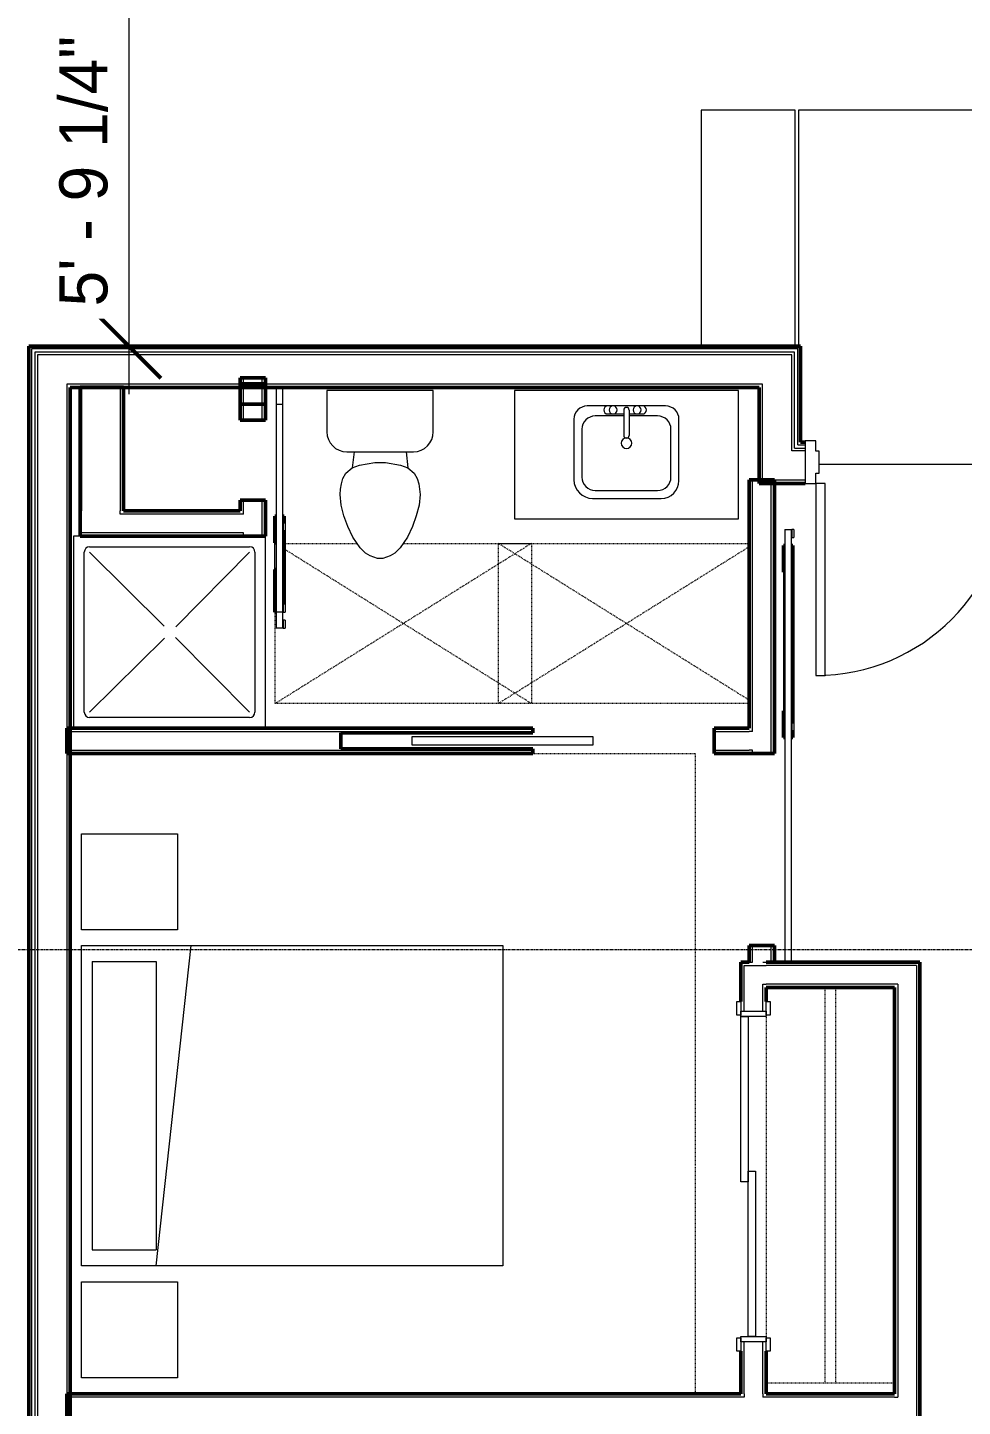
# Model space of a CAD drawing. Header units: inches. Extents: x -4217 to -1814, y 9706 to 12425.
# Drawn here: x -3410.5 to -3235.3, y 11449.6 to 11708 of the extents above; entities that cross this region are included whole.
import ezdxf

# ---------------------------------------------------------------- set-up
doc = ezdxf.new("R2010")
doc.units = ezdxf.units.IN
doc.header["$MEASUREMENT"] = 0
doc.linetypes.add('Dash', pattern=[0.25, 0.125, -0.125])
doc.linetypes.add('Grid Line 1_2_', pattern=[0.875, 0.5, -0.125, 0.125, -0.125])
for name, color, linetype, lineweight in [('A-ANNO-DIMS', 211, 'Continuous', 9), ('A-ANNO-DIMS-96', 211, 'Continuous', 9), ('A-DOOR-1', 250, 'Continuous', 9), ('A-DOOR-2', 90, 'Continuous', 20), ('A-DOOR-4', 50, 'Continuous', 13), ('A-DOOR-5', 10, 'Continuous', 50), ('A-DOOR-6', 31, 'Continuous', 20), ('A-DOOR-7', 31, 'Continuous', 9), ('A-DOOR-FRAM', 31, 'Continuous', 20), ('A-DOOR-FRAM-1', 90, 'Continuous', 20), ('A-FLOR', 192, 'Continuous', 13), ('A-GENM-HDLN-1', 250, 'Dash', 9), ('A-WALL', 113, 'Continuous', 13), ('A-WALL-3', 10, 'Continuous', 50), ('A-WALL-4', 50, 'Continuous', 13), ('I-FURN-1', 250, 'Continuous', 9), ('I-FURN-HDLN-1', 250, 'Dash', 9), ('I-WALL-3', 2, 'Continuous', 50), ('P-SANR-FIXT-2', 250, 'Continuous', 9), ('Q-CASE-3', 250, 'Continuous', 9), ('Q-CASE-HDLN-1', 250, 'Dash', 9), ('S-GRID-1', 1, 'Grid Line 1_2_', 9)]:
    doc.layers.add(name, color=color, linetype=linetype, lineweight=lineweight)
doc.styles.add('Century Gothic', font='ufonts.com_century-gothic.ttf', dxfattribs={"height": 9})
doc.dimstyles.new('OD__1_8__Tol__', dxfattribs={"dimscale": 12, "dimtxt": 9.397514, "dimasz": 1, "dimexe": 0.75, "dimexo": 0.5, "dimgap": 0.125, "dimtad": 1, "dimdec": 3, "dimrnd": 0.125, "dimzin": 3, "dimdsep": 46, "dimlunit": 4, "dimtxsty": 'Century Gothic', "dimblk1": 'OBLIQUE', "dimblk2": 'OBLIQUE', "dimsah": 1, "dimcen": 0.09, "dimdle": 0.75, "dimazin": 0, "dimtfac": 1, "dimtdec": 4, "dimtix": 1, "dimtmove": 0, "dimatfit": 3, "dimfxl": 1, "dimtvp": 1, "dimtfill": 1, "dimfrac": 2, "dimtolj": 1, "dimtzin": 0, "dimarcsym": 2})

# ---------------------------------------------------------------- blocks, each defined once
blk = doc.blocks.new('DIMBLOCK26-FLOOR PLAN - 3RD FLOOR')
at = {"layer": 'A-ANNO-DIMS-96'}
for p, q in [((-3391.56, 11726.61), (-3391.56, 11639.36)), ((-3389.07, 11717.61), (-3400.56, 11717.61)), ((-3391.56, 11717.61), (-3389.07, 11717.61)), ((-3389.07, 11648.36), (-3400.56, 11648.36)), ((-3391.56, 11648.36), (-3389.07, 11648.36))]:
    blk.add_line(p, q, dxfattribs=at)
at = {"layer": 'A-ANNO-DIMS-96', "lineweight": 50}
for p, q in [((-3391.56, 11717.61), (-3397.56, 11723.61)), ((-3391.56, 11717.61), (-3385.56, 11711.61)), ((-3391.56, 11648.36), (-3397.56, 11654.36)), ((-3391.56, 11648.36), (-3385.56, 11642.36))]:
    blk.add_line(p, q, dxfattribs=at)
at = {"layer": 'A-ANNO-DIMS-96', "color": 0, "insert": (-3404.59, 11655.77), "char_height": 9, "width": 65.3351, "attachment_point": 1, "rotation": 90, "line_spacing_factor": 0.984502, "style": 'Century Gothic', "bg_fill": 3, "box_fill_scale": 1.25, "bg_fill_color": 256, "bg_fill_true_color": 13158600, "bg_fill_transparency": 0}
blk.add_mtext('5\' - 9 1/4"', dxfattribs=at)
blk = doc.blocks.new('_Oblique')
at = {"color": 0, "linetype": 'ByBlock', "lineweight": -2}
blk.add_line((-0.5, -0.5), (0.5, 0.5), dxfattribs=at)

msp = doc.modelspace()

# ---------------------------------------------------------------- linework, layer by layer
at = {"layer": 'A-DOOR-1'}
for p, q in [((-3277.59687, 11525.47665), (-3276.84687, 11525.47665)), ((-3277.59687, 11522.97665), (-3277.59687, 11525.47665)), ((-3276.84687, 11525.47665), (-3276.84687, 11522.97665)), ((-3272.09687, 11525.47665), (-3271.34687, 11525.47665)), ((-3272.09687, 11522.97665), (-3272.09687, 11525.47665)), ((-3271.34687, 11525.47665), (-3271.34687, 11522.97665)), ((-3276.84687, 11522.97665), (-3277.59687, 11522.97665)), ((-3271.34687, 11522.97665), (-3272.09687, 11522.97665)), ((-3277.59687, 11462.47665), (-3276.84687, 11462.47665)), ((-3277.59687, 11459.97665), (-3277.59687, 11462.47665)), ((-3276.84687, 11462.47665), (-3276.84687, 11459.97665)), ((-3272.09687, 11462.47665), (-3271.34687, 11462.47665)), ((-3272.09687, 11459.97665), (-3272.09687, 11462.47665)), ((-3271.34687, 11462.47665), (-3271.34687, 11459.97665)), ((-3276.84687, 11459.97665), (-3277.59687, 11459.97665)), ((-3271.34687, 11459.97665), (-3272.09687, 11459.97665))]:
    msp.add_line(p, q, dxfattribs=at)
at = {"layer": 'A-DOOR-2'}
for p, q in [((-3338.51354, 11575.11269), (-3338.51354, 11573.61269)), ((-3304.51354, 11575.11269), (-3338.51354, 11575.11269)), ((-3338.51354, 11573.61269), (-3304.51354, 11573.61269)), ((-3304.51354, 11573.61269), (-3304.51354, 11575.11269)), ((-3276.84687, 11522.72665), (-3275.47187, 11522.72665)), ((-3276.84687, 11491.72665), (-3276.84687, 11522.72665)), ((-3275.47187, 11522.72665), (-3275.47187, 11491.72665)), ((-3275.47187, 11493.72665), (-3274.09687, 11493.72665)), ((-3275.47187, 11462.72665), (-3275.47187, 11493.72665)), ((-3274.09687, 11493.72665), (-3274.09687, 11462.72665)), ((-3275.47187, 11491.72665), (-3276.84687, 11491.72665)), ((-3274.09687, 11462.72665), (-3275.47187, 11462.72665))]:
    msp.add_line(p, q, dxfattribs=at)
at = {"layer": 'A-DOOR-4'}
for p, q in [((-3363.97581, 11640.48769), (-3363.97581, 11595.48769)), ((-3363.97581, 11640.48769), (-3363.35081, 11640.48769)), ((-3363.35081, 11640.48769), (-3362.72581, 11640.48769)), ((-3362.72581, 11595.48769), (-3362.72581, 11640.48769)), ((-3363.97581, 11637.48769), (-3363.97581, 11598.48769)), ((-3363.97581, 11637.48769), (-3363.35081, 11637.48769)), ((-3363.35081, 11637.48769), (-3362.72581, 11637.48769)), ((-3362.72581, 11598.48769), (-3362.72581, 11637.48769)), ((-3362.62433, 11615.25371), (-3362.29874, 11615.25371)), ((-3362.62433, 11615.25371), (-3362.62433, 11613.75371)), ((-3362.62433, 11615.25371), (-3362.29874, 11615.25371)), ((-3362.62433, 11615.25371), (-3362.62433, 11613.75371)), ((-3362.29874, 11615.25371), (-3362.29874, 11613.75371)), ((-3362.29874, 11615.25371), (-3362.29874, 11613.75371)), ((-3362.29874, 11613.75371), (-3362.62433, 11613.75371)), ((-3362.29874, 11613.75371), (-3362.62433, 11613.75371)), ((-3268.62581, 11613.98769), (-3268.62581, 11532.98769)), ((-3268.62581, 11613.98769), (-3268.00081, 11613.98769)), ((-3268.00081, 11613.98769), (-3267.37581, 11613.98769)), ((-3267.37581, 11532.98769), (-3267.37581, 11613.98769)), ((-3266.94874, 11613.98769), (-3267.27433, 11613.98769)), ((-3267.27433, 11613.98769), (-3267.27433, 11612.48769)), ((-3267.27433, 11612.48769), (-3266.94874, 11612.48769)), ((-3266.94874, 11613.98769), (-3266.94874, 11612.48769)), ((-3364.22581, 11606.48769), (-3364.22581, 11611.48769)), ((-3364.22581, 11606.48769), (-3364.22581, 11611.48769)), ((-3268.87581, 11605.98769), (-3268.87581, 11579.98769)), ((-3362.29874, 11599.98769), (-3362.62433, 11599.98769)), ((-3362.62433, 11599.98769), (-3362.62433, 11598.48769)), ((-3362.29874, 11599.98769), (-3362.29874, 11598.48769)), ((-3363.35081, 11598.48769), (-3363.97581, 11598.48769)), ((-3362.72581, 11598.48769), (-3363.35081, 11598.48769)), ((-3362.62433, 11598.48769), (-3362.29874, 11598.48769)), ((-3362.29874, 11596.98769), (-3362.62433, 11596.98769)), ((-3362.62433, 11596.98769), (-3362.62433, 11595.48769)), ((-3362.29874, 11596.98769), (-3362.29874, 11595.48769)), ((-3363.35081, 11595.48769), (-3363.97581, 11595.48769)), ((-3362.72581, 11595.48769), (-3363.35081, 11595.48769)), ((-3362.62433, 11595.48769), (-3362.29874, 11595.48769)), ((-3267.27433, 11577.72166), (-3266.94874, 11577.72166)), ((-3267.27433, 11577.72166), (-3267.27433, 11576.22166)), ((-3266.94874, 11576.22166), (-3267.27433, 11576.22166)), ((-3266.94874, 11577.72166), (-3266.94874, 11576.22166)), ((-3268.00081, 11532.98769), (-3268.62581, 11532.98769)), ((-3267.37581, 11532.98769), (-3268.00081, 11532.98769))]:
    msp.add_line(p, q, dxfattribs=at)
at = {"layer": 'A-DOOR-5'}
for p, q in [((-3363.97581, 11616.48769), (-3364.22581, 11616.48769)), ((-3364.22581, 11616.48769), (-3364.22581, 11611.48769)), ((-3363.97581, 11616.48769), (-3364.22581, 11616.48769)), ((-3364.22581, 11616.48769), (-3364.22581, 11611.48769)), ((-3362.47581, 11616.48769), (-3362.72581, 11616.48769)), ((-3362.47581, 11616.48769), (-3362.72581, 11616.48769)), ((-3362.47581, 11615.25371), (-3362.47581, 11616.48769)), ((-3362.47581, 11615.25371), (-3362.47581, 11616.48769)), ((-3362.47581, 11601.48769), (-3362.47581, 11613.75371)), ((-3362.47581, 11599.98769), (-3362.47581, 11613.75371)), ((-3364.22581, 11611.48769), (-3363.96871, 11611.48769)), ((-3364.22581, 11611.48769), (-3363.96871, 11611.48769)), ((-3268.87581, 11610.98769), (-3268.62502, 11610.98769)), ((-3268.87581, 11605.98769), (-3268.87581, 11610.98769)), ((-3267.37581, 11610.98769), (-3267.12581, 11610.98769)), ((-3267.12581, 11610.98769), (-3267.12581, 11577.72166)), ((-3363.97144, 11606.48769), (-3364.22581, 11606.48769)), ((-3364.22581, 11606.48769), (-3364.22581, 11601.48769)), ((-3268.62371, 11605.98769), (-3268.87581, 11605.98769)), ((-3363.97308, 11603.48769), (-3364.22581, 11603.48769)), ((-3364.22581, 11603.48769), (-3364.22581, 11598.48769)), ((-3364.22581, 11601.48769), (-3363.97417, 11601.48769)), ((-3362.72581, 11601.48769), (-3362.47581, 11601.48769)), ((-3364.22581, 11598.48769), (-3363.97581, 11598.48769)), ((-3362.72581, 11598.48769), (-3362.62433, 11598.48769)), ((-3268.87581, 11579.98769), (-3268.62581, 11579.98769)), ((-3268.87581, 11574.98769), (-3268.87581, 11579.98769)), ((-3267.12581, 11576.22166), (-3267.12581, 11574.98769)), ((-3268.62581, 11574.98769), (-3268.87581, 11574.98769)), ((-3267.12581, 11574.98769), (-3267.37581, 11574.98769))]:
    msp.add_line(p, q, dxfattribs=at)
at = {"layer": 'A-DOOR-6'}
for p, q in [((-3261.02374, 11622.6144), (-3262.77374, 11622.6144)), ((-3262.77374, 11622.6144), (-3262.77374, 11586.6144)), ((-3261.02374, 11586.6144), (-3261.02374, 11622.6144)), ((-3262.77374, 11586.6144), (-3261.02374, 11586.6144))]:
    msp.add_line(p, q, dxfattribs=at)
at = {"layer": 'A-DOOR-7'}
msp.add_arc((-3262.77374, 11622.6144), 36, 270, 0, dxfattribs=at)
at = {"layer": 'A-DOOR-FRAM'}
for p, q in [((-3262.77374, 11630.6144), (-3264.77374, 11630.6144)), ((-3264.77374, 11630.6144), (-3264.77374, 11622.6144)), ((-3262.77374, 11628.6769), (-3262.77374, 11630.6144)), ((-3262.14874, 11628.6769), (-3262.77374, 11628.6769)), ((-3262.14874, 11624.5519), (-3262.14874, 11628.6769)), ((-3262.77374, 11622.6144), (-3262.77374, 11624.5519)), ((-3262.77374, 11624.5519), (-3262.14874, 11624.5519)), ((-3264.77374, 11622.6144), (-3262.77374, 11622.6144))]:
    msp.add_line(p, q, dxfattribs=at)
at = {"layer": 'A-DOOR-FRAM-1'}
for p, q in [((-3276.84687, 11523.72665), (-3272.09687, 11523.72665)), ((-3276.84687, 11522.72665), (-3276.84687, 11523.72665)), ((-3272.09687, 11523.72665), (-3272.09687, 11522.72665)), ((-3272.09687, 11522.72665), (-3276.84687, 11522.72665)), ((-3276.84687, 11461.72665), (-3276.84687, 11462.72665)), ((-3276.84687, 11462.72665), (-3272.09687, 11462.72665)), ((-3272.09687, 11461.72665), (-3276.84687, 11461.72665)), ((-3272.09687, 11462.72665), (-3272.09687, 11461.72665))]:
    msp.add_line(p, q, dxfattribs=at)
at = {"layer": 'A-FLOR'}
for p, q in [((-3266.67374, 11692.5894), (-3284.29227, 11692.5894)), ((-3284.29227, 11692.5894), (-3284.29227, 11648.3644)), ((-3266.67374, 11648.3644), (-3266.67374, 11692.5894)), ((-3227.39874, 11692.5894), (-3266.04874, 11692.5894)), ((-3266.04874, 11692.5894), (-3266.04874, 11648.3644)), ((-3262.14874, 11626.2394), (-3227.39874, 11626.2394))]:
    msp.add_line(p, q, dxfattribs=at)
at = {"layer": 'A-GENM-HDLN-1'}
for p, q in [((-3316.12374, 11611.36269), (-3364.12374, 11581.36269)), ((-3362.47581, 11611.36269), (-3348.79853, 11611.36269)), ((-3316.12374, 11581.36269), (-3362.47581, 11610.33273)), ((-3340.1531, 11611.36269), (-3316.12374, 11611.36269)), ((-3275.32374, 11582.00331), (-3322.29874, 11611.36269)), ((-3322.29874, 11581.36269), (-3322.29874, 11611.36269)), ((-3322.29874, 11611.36269), (-3275.32374, 11611.36269)), ((-3275.32374, 11610.72206), (-3322.29874, 11581.36269)), ((-3316.12374, 11611.36269), (-3316.12374, 11581.36269)), ((-3364.12374, 11581.36269), (-3364.12374, 11598.48769)), ((-3316.12374, 11581.36269), (-3364.12374, 11581.36269)), ((-3275.32374, 11581.36269), (-3322.29874, 11581.36269))]:
    msp.add_line(p, q, dxfattribs=at)
at = {"layer": 'A-WALL'}
for p, q in [((-3409.79874, 11647.8644), (-3409.79874, 11255.3644)), ((-3266.17374, 11647.8644), (-3409.79874, 11647.8644)), ((-3266.17374, 11629.8644), (-3266.17374, 11648.3644)), ((-3409.17374, 11647.2394), (-3409.17374, 11255.3644)), ((-3266.79874, 11647.2394), (-3409.17374, 11647.2394)), ((-3408.67374, 11646.7394), (-3408.67374, 11255.3644)), ((-3267.29874, 11646.7394), (-3408.67374, 11646.7394)), ((-3267.29874, 11628.7394), (-3267.29874, 11646.7394)), ((-3266.79874, 11629.2394), (-3266.79874, 11647.2394)), ((-3403.17374, 11641.2394), (-3403.17374, 11255.3644)), ((-3272.79874, 11641.2394), (-3403.17374, 11641.2394)), ((-3272.79874, 11623.2394), (-3272.79874, 11641.2394)), ((-3266.17374, 11629.8644), (-3264.77374, 11629.8644)), ((-3264.77374, 11628.7394), (-3267.29874, 11628.7394)), ((-3266.79874, 11629.2394), (-3264.77374, 11629.2394)), ((-3264.77374, 11623.2394), (-3272.79874, 11623.2394))]:
    msp.add_line(p, q, dxfattribs=at)
at = {"layer": 'A-WALL-3'}
for p, q in [((-3370.67374, 11642.37358), (-3370.67374, 11634.48769)), ((-3365.92374, 11642.37358), (-3370.67374, 11642.37358)), ((-3370.67374, 11641.24858), (-3370.67374, 11637.48769)), ((-3365.92374, 11641.24858), (-3370.67374, 11641.24858)), ((-3365.92374, 11634.48769), (-3365.92374, 11642.37358)), ((-3365.92374, 11637.48769), (-3365.92374, 11641.24858)), ((-3370.67374, 11637.48769), (-3365.92374, 11637.48769)), ((-3370.67374, 11634.48769), (-3365.92374, 11634.48769)), ((-3275.32374, 11623.26083), (-3275.32374, 11576.73769)), ((-3270.57374, 11623.26083), (-3275.32374, 11623.26083)), ((-3270.57374, 11571.98769), (-3270.57374, 11623.26083)), ((-3370.67374, 11619.48769), (-3370.67374, 11617.48769)), ((-3365.92374, 11619.48769), (-3370.67374, 11619.48769)), ((-3370.67374, 11619.48769), (-3370.67374, 11617.48769)), ((-3365.92374, 11619.48769), (-3370.67374, 11619.48769)), ((-3365.92374, 11612.73769), (-3365.92374, 11619.48769)), ((-3365.92374, 11612.73769), (-3365.92374, 11619.48769)), ((-3400.67374, 11617.48769), (-3400.67374, 11613.36269)), ((-3370.67374, 11617.48769), (-3392.54874, 11617.48769)), ((-3400.67374, 11613.36269), (-3400.67374, 11612.73769)), ((-3400.67374, 11612.73769), (-3370.67374, 11612.73769)), ((-3370.67374, 11612.73769), (-3365.92374, 11612.73769)), ((-3370.67374, 11612.73769), (-3365.92374, 11612.73769)), ((-3315.84687, 11576.73769), (-3403.17374, 11576.73769)), ((-3403.17374, 11576.73769), (-3403.17374, 11571.98769)), ((-3351.84687, 11572.86269), (-3351.84687, 11575.86269)), ((-3351.84687, 11575.86269), (-3315.84687, 11575.86269)), ((-3315.84687, 11575.86269), (-3315.84687, 11576.73769)), ((-3275.32374, 11576.73769), (-3281.84687, 11576.73769)), ((-3281.84687, 11576.73769), (-3281.84687, 11571.98769)), ((-3315.84687, 11572.86269), (-3351.84687, 11572.86269)), ((-3315.84687, 11571.98769), (-3315.84687, 11572.86269)), ((-3403.17374, 11571.98769), (-3315.84687, 11571.98769)), ((-3281.84687, 11571.98769), (-3275.32374, 11571.98769)), ((-3275.32374, 11571.98769), (-3270.57374, 11571.98769)), ((-3275.32374, 11535.98769), (-3275.32374, 11532.88583)), ((-3270.57374, 11535.98769), (-3275.32374, 11535.98769)), ((-3270.57374, 11532.88583), (-3270.57374, 11535.98769)), ((-3276.84687, 11532.88583), (-3276.84687, 11525.47665)), ((-3276.22187, 11532.88583), (-3276.84687, 11532.88583)), ((-3275.32374, 11532.88583), (-3276.22187, 11532.88583)), ((-3272.09687, 11532.88583), (-3270.57374, 11532.88583)), ((-3243.32374, 11532.88583), (-3272.09687, 11532.88583)), ((-3243.32374, 11532.26083), (-3243.32374, 11532.88583)), ((-3243.32374, 11528.13583), (-3243.32374, 11532.26083)), ((-3272.09687, 11525.47665), (-3272.09687, 11528.13583)), ((-3272.09687, 11528.13583), (-3248.07374, 11528.13583)), ((-3248.07374, 11528.13583), (-3248.07374, 11451.98769)), ((-3243.32374, 11425.22665), (-3243.32374, 11528.13583)), ((-3276.84687, 11459.97665), (-3276.84687, 11451.98769)), ((-3272.09687, 11451.98769), (-3272.09687, 11459.97665)), ((-3276.84687, 11451.98769), (-3403.17374, 11451.98769)), ((-3403.17374, 11451.98769), (-3403.17374, 11447.23769)), ((-3248.07374, 11451.98769), (-3272.09687, 11451.98769))]:
    msp.add_line(p, q, dxfattribs=at)
at = {"layer": 'A-WALL-4'}
for p, q in [((-3370.04874, 11634.48769), (-3370.04874, 11642.37358)), ((-3370.04874, 11637.48769), (-3370.04874, 11641.24858)), ((-3366.54874, 11634.48769), (-3366.54874, 11642.37358)), ((-3366.54874, 11637.48769), (-3366.54874, 11641.24858)), ((-3274.69874, 11576.11269), (-3274.69874, 11623.26083)), ((-3271.19874, 11571.98769), (-3271.19874, 11623.26083)), ((-3370.04874, 11616.86269), (-3370.04874, 11619.48769)), ((-3370.04874, 11616.86269), (-3370.04874, 11619.48769)), ((-3366.54874, 11612.73769), (-3366.54874, 11619.48769)), ((-3366.54874, 11612.73769), (-3366.54874, 11619.48769)), ((-3400.42374, 11616.86269), (-3400.42374, 11617.48769)), ((-3400.42374, 11613.36269), (-3400.42374, 11616.86269)), ((-3393.17374, 11616.86269), (-3393.17374, 11617.48769)), ((-3370.67374, 11616.86269), (-3393.17374, 11616.86269)), ((-3370.04874, 11616.86269), (-3370.67374, 11616.86269)), ((-3400.42374, 11613.36269), (-3400.67374, 11613.36269)), ((-3400.42374, 11613.36269), (-3400.67374, 11613.36269)), ((-3370.67374, 11613.36269), (-3400.42374, 11613.36269)), ((-3370.04874, 11613.36269), (-3370.67374, 11613.36269)), ((-3370.04874, 11612.73769), (-3370.04874, 11613.36269)), ((-3370.04874, 11612.73769), (-3370.04874, 11613.36269)), ((-3403.17374, 11576.11269), (-3315.84687, 11576.11269)), ((-3281.84687, 11576.11269), (-3275.32374, 11576.11269)), ((-3274.69874, 11576.11269), (-3275.32374, 11576.11269)), ((-3403.17374, 11572.61269), (-3315.84687, 11572.61269)), ((-3281.84687, 11572.61269), (-3275.32374, 11572.61269)), ((-3274.69874, 11572.61269), (-3275.32374, 11572.61269)), ((-3274.69874, 11571.98769), (-3274.69874, 11572.61269)), ((-3274.69874, 11532.88583), (-3274.69874, 11535.98769)), ((-3271.19874, 11532.88583), (-3271.19874, 11535.98769)), ((-3276.22187, 11523.72665), (-3276.22187, 11532.26083)), ((-3276.22187, 11532.26083), (-3272.72187, 11532.26083)), ((-3275.32374, 11532.88583), (-3274.69874, 11532.88583)), ((-3272.72187, 11532.88583), (-3272.09687, 11532.88583)), ((-3272.72187, 11532.26083), (-3272.09687, 11532.26083)), ((-3243.94874, 11532.26083), (-3272.09687, 11532.26083)), ((-3243.94874, 11532.26083), (-3243.94874, 11528.76083)), ((-3272.72187, 11523.72665), (-3272.72187, 11528.76083)), ((-3272.72187, 11528.76083), (-3272.09687, 11528.76083)), ((-3247.44874, 11528.76083), (-3272.09687, 11528.76083)), ((-3247.44874, 11528.76083), (-3247.44874, 11528.13583)), ((-3247.44874, 11528.13583), (-3247.44874, 11451.36269)), ((-3243.94874, 11528.76083), (-3243.94874, 11528.13583)), ((-3243.94874, 11528.13583), (-3243.94874, 11425.22665)), ((-3276.22187, 11451.98769), (-3276.22187, 11461.72665)), ((-3272.72187, 11451.98769), (-3272.72187, 11461.72665)), ((-3276.22187, 11451.36269), (-3403.17374, 11451.36269)), ((-3276.22187, 11451.98769), (-3276.22187, 11451.36269)), ((-3272.72187, 11451.98769), (-3272.72187, 11451.36269)), ((-3248.07374, 11451.36269), (-3272.72187, 11451.36269)), ((-3248.07374, 11451.36269), (-3247.44874, 11451.36269))]:
    msp.add_line(p, q, dxfattribs=at)
at = {"layer": 'I-FURN-1'}
for p, q in [((-3400.44899, 11556.91952), (-3382.44899, 11556.91952)), ((-3400.44899, 11538.91952), (-3400.44899, 11556.91952)), ((-3382.44899, 11556.91952), (-3382.44899, 11538.91952)), ((-3382.44899, 11538.91952), (-3400.44899, 11538.91952)), ((-3400.44899, 11535.98769), (-3321.44899, 11535.98769)), ((-3400.44899, 11475.98769), (-3400.44899, 11535.98769)), ((-3386.44899, 11475.98769), (-3379.86937, 11535.98769)), ((-3321.44899, 11535.98769), (-3321.44899, 11475.98769)), ((-3398.44899, 11532.98769), (-3386.44899, 11532.98769)), ((-3398.44899, 11532.98769), (-3398.44899, 11478.98769)), ((-3386.44899, 11532.98769), (-3386.44899, 11478.98769)), ((-3398.44899, 11478.98769), (-3386.44899, 11478.98769)), ((-3321.44899, 11475.98769), (-3400.44899, 11475.98769)), ((-3400.44899, 11472.98769), (-3382.44899, 11472.98769)), ((-3400.44899, 11454.98769), (-3400.44899, 11472.98769)), ((-3382.44899, 11472.98769), (-3382.44899, 11454.98769)), ((-3382.44899, 11454.98769), (-3400.44899, 11454.98769))]:
    msp.add_line(p, q, dxfattribs=at)
at = {"layer": 'I-FURN-HDLN-1'}
for p, q in [((-3315.84687, 11571.98769), (-3285.44899, 11571.98769)), ((-3285.44899, 11571.98769), (-3285.44899, 11451.98769))]:
    msp.add_line(p, q, dxfattribs=at)
at = {"layer": 'I-WALL-3'}
for p, q in [((-3410.29874, 11648.3644), (-3410.29874, 11255.3644)), ((-3265.67374, 11648.3644), (-3410.29874, 11648.3644)), ((-3265.67374, 11630.3644), (-3265.67374, 11648.3644)), ((-3402.54874, 11255.3644), (-3402.54874, 11640.6144)), ((-3402.54874, 11640.6144), (-3273.42374, 11640.6144)), ((-3273.42374, 11640.6144), (-3273.42374, 11622.6144)), ((-3264.77374, 11630.3644), (-3265.67374, 11630.3644)), ((-3273.42374, 11622.6144), (-3264.77374, 11622.6144))]:
    msp.add_line(p, q, dxfattribs=at)
at = {"layer": 'P-SANR-FIXT-2'}
for p, q in [((-3354.45203, 11639.99858), (-3354.45203, 11632.27235)), ((-3334.49959, 11639.99858), (-3354.45203, 11639.99858)), ((-3334.49959, 11632.27235), (-3334.49959, 11639.99858)), ((-3290.95622, 11637.12358), (-3305.64126, 11637.12358)), ((-3290.95622, 11637.12358), (-3305.64126, 11637.12358)), ((-3298.79874, 11635.24858), (-3304.14126, 11635.24858)), ((-3295.29874, 11637.12358), (-3301.79874, 11637.12358)), ((-3301.79874, 11635.62358), (-3298.79874, 11635.62358)), ((-3298.79874, 11636.35977), (-3298.79874, 11631.62142)), ((-3297.79874, 11636.35977), (-3297.79874, 11631.62142)), ((-3297.79874, 11635.62358), (-3295.29874, 11635.62358)), ((-3292.45622, 11635.24858), (-3297.79874, 11635.24858)), ((-3308.14126, 11634.62358), (-3308.14126, 11623.30074)), ((-3308.14126, 11634.62358), (-3308.14126, 11623.30074)), ((-3306.64126, 11632.74858), (-3306.64126, 11623.80074)), ((-3289.95622, 11623.80074), (-3289.95622, 11632.74858)), ((-3288.45622, 11623.12161), (-3288.45622, 11634.62358)), ((-3288.45622, 11623.12161), (-3288.45622, 11634.62358)), ((-3350.72581, 11628.54613), (-3338.22581, 11628.54613)), ((-3349.33747, 11628.54613), (-3349.68519, 11625.52235)), ((-3339.61415, 11628.54613), (-3339.26643, 11625.52235)), ((-3351.44371, 11623.52235), (-3350.87694, 11624.52235)), ((-3350.87694, 11624.52235), (-3349.68519, 11625.52235)), ((-3349.68519, 11625.52235), (-3348.31145, 11626.02235)), ((-3348.31145, 11626.02235), (-3345.47581, 11626.52235)), ((-3345.47581, 11626.52235), (-3343.47581, 11626.52235)), ((-3343.47581, 11626.52235), (-3340.64017, 11626.02235)), ((-3340.64017, 11626.02235), (-3339.26643, 11625.52235)), ((-3339.26643, 11625.52235), (-3338.07468, 11624.52235)), ((-3338.07468, 11624.52235), (-3337.50791, 11623.52235)), ((-3351.88866, 11621.51855), (-3351.71166, 11622.52235)), ((-3351.71166, 11622.52235), (-3351.44371, 11623.52235)), ((-3337.50791, 11623.52235), (-3337.23997, 11622.52235)), ((-3337.23997, 11622.52235), (-3337.06297, 11621.51855)), ((-3351.97581, 11620.52235), (-3351.88866, 11621.51855)), ((-3351.8015, 11618.52996), (-3351.97581, 11620.52235)), ((-3336.97581, 11620.52235), (-3337.15012, 11618.52996)), ((-3337.06297, 11621.51855), (-3336.97581, 11620.52235)), ((-3304.64126, 11619.80074), (-3291.77709, 11619.80074)), ((-3304.64126, 11619.80074), (-3291.77709, 11619.80074)), ((-3304.14126, 11621.30074), (-3292.45622, 11621.30074)), ((-3351.26356, 11616.52235), (-3351.8015, 11618.52996)), ((-3337.15012, 11618.52996), (-3337.68806, 11616.52235)), ((-3350.53562, 11614.52235), (-3351.26356, 11616.52235)), ((-3349.60301, 11612.52235), (-3350.53562, 11614.52235)), ((-3338.416, 11614.52235), (-3339.34862, 11612.52235)), ((-3337.68806, 11616.52235), (-3338.416, 11614.52235)), ((-3401.92374, 11612.73769), (-3401.92374, 11576.73769)), ((-3400.67374, 11612.73769), (-3401.92374, 11612.73769)), ((-3365.92374, 11576.73769), (-3365.92374, 11612.73769)), ((-3348.21558, 11610.52235), (-3349.60301, 11612.52235)), ((-3339.34862, 11612.52235), (-3340.73605, 11610.52235)), ((-3399.92374, 11579.73769), (-3399.92374, 11609.73769)), ((-3398.92374, 11610.73769), (-3368.92374, 11610.73769)), ((-3384.93425, 11595.84622), (-3398.92374, 11609.73769)), ((-3382.79152, 11595.7216), (-3368.92374, 11609.73769)), ((-3367.92374, 11609.73769), (-3367.92374, 11579.73769)), ((-3347.21558, 11609.52235), (-3348.21558, 11610.52235)), ((-3346.34955, 11609.02235), (-3347.21558, 11609.52235)), ((-3344.97581, 11608.52235), (-3346.34955, 11609.02235)), ((-3342.60207, 11609.02235), (-3343.97581, 11608.52235)), ((-3341.73605, 11609.52235), (-3342.60207, 11609.02235)), ((-3340.73605, 11610.52235), (-3341.73605, 11609.52235)), ((-3343.97581, 11608.52235), (-3344.97581, 11608.52235)), ((-3384.89555, 11593.59507), (-3398.92374, 11579.73769)), ((-3382.80812, 11593.73499), (-3368.92374, 11579.73769)), ((-3368.92374, 11578.73769), (-3398.92374, 11578.73769))]:
    msp.add_line(p, q, dxfattribs=at)
for centre, radius, start, end in [((-3305.64126, 11634.62358), 2.5, 90, 180), ((-3305.64126, 11634.62358), 2.5, 90, 180), ((-3304.14126, 11632.74858), 2.5, 90, 180), ((-3301.79874, 11636.37358), 0.75, 90, 270), ((-3300.79874, 11636.37358), 0.75, 0, 180), ((-3300.79874, 11636.37358), 0.75, 180, 0), ((-3298.29874, 11636.35977), 0.5, 0, 180), ((-3296.29874, 11636.37358), 0.75, 0, 180), ((-3296.29874, 11636.37358), 0.75, 180, 0), ((-3295.29874, 11636.37358), 0.75, 270, 90), ((-3292.45622, 11632.74858), 2.5, 0, 90), ((-3290.95622, 11634.62358), 2.5, 0, 90), ((-3290.95622, 11634.62358), 2.5, 0, 90), ((-3350.72581, 11632.27235), 3.72622, 180, 270), ((-3338.22581, 11632.27235), 3.72622, 270, 0), ((-3298.29874, 11630.15624), 1, 0, 180), ((-3298.29874, 11630.15624), 1, 180, 0), ((-3298.29874, 11631.62142), 0.5, 180, 0), ((-3304.64126, 11623.30074), 3.5, 180, 270), ((-3304.64126, 11623.30074), 3.5, 180, 270), ((-3304.14126, 11623.80074), 2.5, 180, 270), ((-3292.45622, 11623.80074), 2.5, 270, 0), ((-3291.77709, 11623.12161), 3.32087, 270, 0), ((-3291.77709, 11623.12161), 3.32087, 270, 0), ((-3398.92374, 11609.73769), 1, 90, 180), ((-3368.92374, 11609.73769), 1, 0, 90), ((-3398.92374, 11579.73769), 1, 180, 270), ((-3368.92374, 11579.73769), 1, 270, 0)]:
    msp.add_arc(centre, radius, start, end, dxfattribs=at)
at = {"layer": 'Q-CASE-3'}
for p, q in [((-3319.29874, 11639.99858), (-3319.29874, 11615.99858)), ((-3277.29874, 11639.99858), (-3319.29874, 11639.99858)), ((-3277.29874, 11615.99858), (-3277.29874, 11639.99858)), ((-3319.29874, 11615.99858), (-3277.29874, 11615.99858))]:
    msp.add_line(p, q, dxfattribs=at)
at = {"layer": 'Q-CASE-HDLN-1'}
for p, q in [((-3272.07374, 11528.13583), (-3248.07374, 11528.13583)), ((-3272.07374, 11525.47665), (-3272.07374, 11528.13583)), ((-3261.07374, 11453.97665), (-3261.07374, 11528.13583)), ((-3259.07374, 11453.97665), (-3259.07374, 11528.13583)), ((-3248.07374, 11528.13583), (-3248.07374, 11453.97665)), ((-3272.07374, 11462.47665), (-3272.07374, 11522.97665)), ((-3272.07374, 11453.97665), (-3272.07374, 11459.97665)), ((-3248.07374, 11453.97665), (-3272.07374, 11453.97665))]:
    msp.add_line(p, q, dxfattribs=at)
at = {"layer": 'S-GRID-1'}
msp.add_line((-1814.20638, 11535.1894), (-4168.71446, 11535.1894), dxfattribs=at)

# ---------------------------------------------------------------- next in the draw order: dimensions: what is measured, and where the dimension line sits
at = {"layer": 'A-ANNO-DIMS'}
dim = msp.add_linear_dim(base=(-3391.55696, 11648.3644), p1=(-3383.07168, 11717.6144), p2=(-3383.07168, 11648.3644), angle=90, dimstyle='OD__1_8__Tol__', override={"dimpost": '<>', "dimfxl": 69.25}, dxfattribs=at)
dim.commit()
dim.dimension.update_dxf_attribs({"geometry": 'DIMBLOCK26-FLOOR PLAN - 3RD FLOOR', "text_midpoint": (-3398.28198, 11682.9894)})

# ---------------------------------------------------------------- next in the draw order: linework, layer by layer
at = {"layer": 'A-WALL-3'}
for p, q in [((-3392.54874, 11640.62358), (-3400.67374, 11640.62358)), ((-3400.67374, 11640.62358), (-3400.67374, 11617.48769)), ((-3392.54874, 11617.48769), (-3392.54874, 11640.62358))]:
    msp.add_line(p, q, dxfattribs=at)
at = {"layer": 'A-WALL-4'}
for p, q in [((-3400.42374, 11640.62358), (-3400.42374, 11617.48769)), ((-3393.17374, 11640.62358), (-3393.17374, 11617.48769))]:
    msp.add_line(p, q, dxfattribs=at)

doc.saveas('drawing.dxf')
